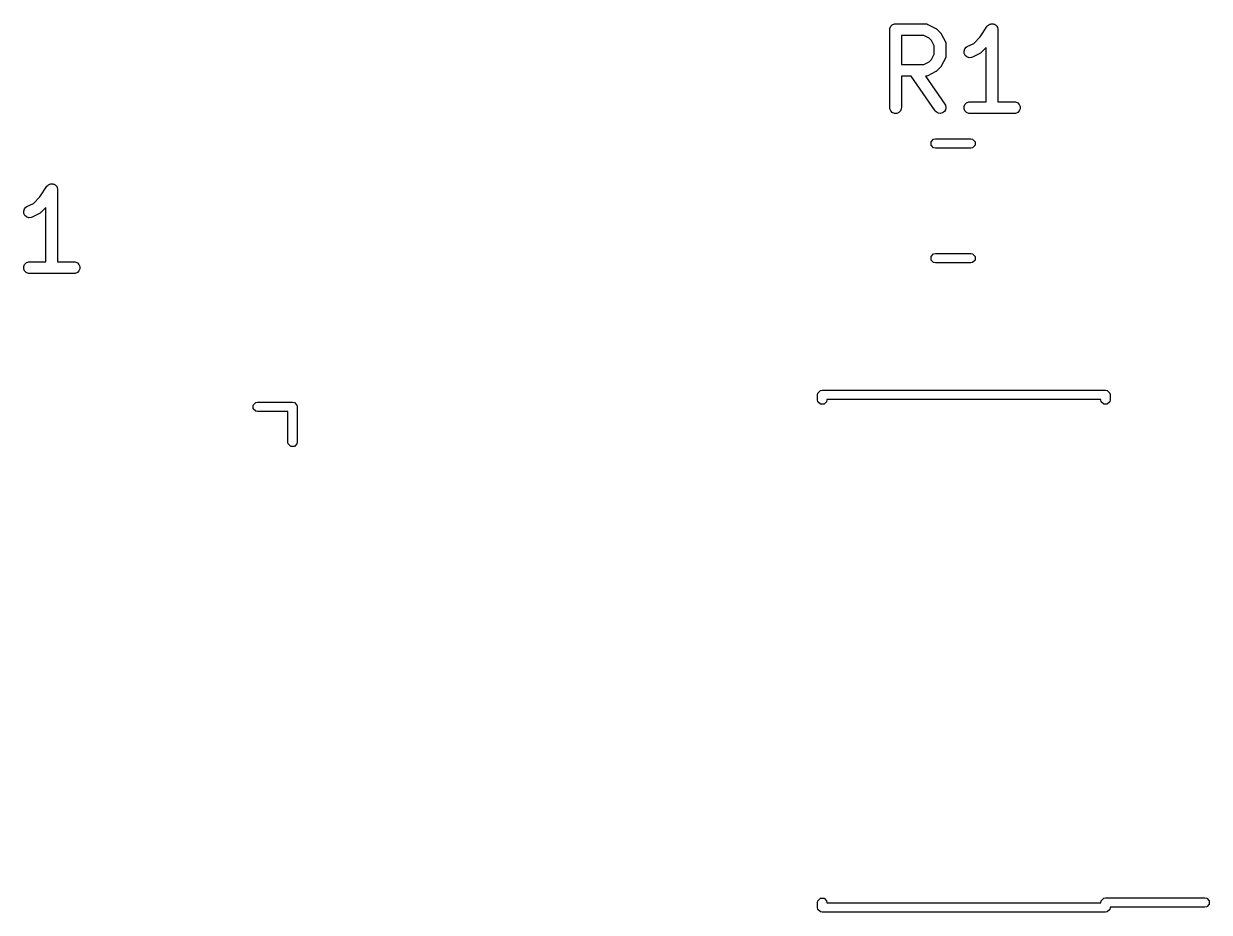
# Model space of a CAD drawing. Extents: x 6.9 to 63.2, y 18.4 to 42.8.
# Drawn here: x 47 to 62.2, y 31.38 to 42.77 of the extents above; entities that cross this region are included whole.
import ezdxf

# ---------------------------------------------------------------- set-up
doc = ezdxf.new("R2010")
doc.units = 0
doc.layers.add('BLACK', color=7, linetype='CONTINUOUS')

msp = doc.modelspace()

# ---------------------------------------------------------------- linework, layer by layer
at = {"layer": 'BLACK', "linetype": 'CONTINUOUS'}
for p, q in [((58.099405, 42.69518), (58.100846, 42.709812)), ((58.100846, 42.709812), (58.112045, 42.736848)), ((58.112045, 42.736848), (58.132737, 42.75754)), ((58.132737, 42.75754), (58.159773, 42.768739)), ((58.159773, 42.768739), (58.174405, 42.77018)), ((58.174405, 42.77018), (58.555357, 42.77018)), ((58.555357, 42.77018), (58.569989, 42.768739)), ((58.569989, 42.768739), (58.572478, 42.767707)), ((58.572478, 42.767707), (58.575166, 42.767517)), ((58.575166, 42.767517), (58.588898, 42.762262)), ((58.588898, 42.762262), (58.684136, 42.714643)), ((58.684136, 42.714643), (58.690435, 42.710678)), ((58.690435, 42.710678), (58.692263, 42.709921)), ((58.692263, 42.709921), (58.694319, 42.708232)), ((58.694319, 42.708232), (58.696579, 42.706811)), ((58.696579, 42.706811), (58.697878, 42.705312)), ((58.697878, 42.705312), (58.703628, 42.700594)), ((58.703628, 42.700594), (58.751247, 42.652975)), ((59.258976, 42.600103), (59.350096, 42.736783)), ((59.350096, 42.736783), (59.35013, 42.736825)), ((59.35013, 42.736825), (59.35014, 42.736848)), ((59.35014, 42.736848), (59.350191, 42.736899)), ((59.350191, 42.736899), (59.359412, 42.748158)), ((59.359412, 42.748158), (59.365581, 42.752289)), ((59.365581, 42.752289), (59.370832, 42.75754)), ((59.370832, 42.75754), (59.377621, 42.760352)), ((59.377621, 42.760352), (59.383727, 42.764441)), ((59.383727, 42.764441), (59.391007, 42.765897)), ((59.391007, 42.765897), (59.397868, 42.768739)), ((59.397868, 42.768739), (59.405216, 42.768739)), ((59.405216, 42.768739), (59.412421, 42.77018)), ((59.412421, 42.77018), (59.419705, 42.768739)), ((59.419705, 42.768739), (59.427132, 42.768739)), ((59.427132, 42.768739), (59.43392, 42.765926)), ((59.43392, 42.765926), (59.441129, 42.764501)), ((59.441129, 42.764501), (59.447308, 42.760381)), ((59.447308, 42.760381), (59.454168, 42.75754)), ((59.454168, 42.75754), (59.459361, 42.752346)), ((59.459361, 42.752346), (59.465478, 42.748269)), ((59.465478, 42.748269), (59.469611, 42.742096)), ((59.469611, 42.742096), (59.47486, 42.736848)), ((59.47486, 42.736848), (59.477671, 42.73006)), ((59.477671, 42.73006), (59.481761, 42.723954)), ((59.481761, 42.723954), (59.483217, 42.716672)), ((59.483217, 42.716672), (59.486059, 42.709812)), ((59.486059, 42.709812), (59.487484, 42.695335)), ((58.099405, 41.69518), (58.099405, 42.69518)), ((58.537652, 42.62018), (58.249405, 42.62018)), ((58.249405, 42.62018), (58.249405, 42.246371)), ((58.606168, 42.585922), (58.537652, 42.62018)), ((58.636575, 42.555515), (58.606168, 42.585922)), ((58.670833, 42.486999), (58.636575, 42.555515)), ((58.751247, 42.652975), (58.755965, 42.647225)), ((58.755965, 42.647225), (58.757464, 42.645926)), ((58.757464, 42.645926), (58.758885, 42.643666)), ((58.758885, 42.643666), (58.760574, 42.64161)), ((58.760574, 42.64161), (58.761331, 42.639782)), ((58.761331, 42.639782), (58.765296, 42.633483)), ((58.765296, 42.633483), (58.812915, 42.538245)), ((59.177597, 42.518724), (59.258976, 42.600103)), ((59.487484, 42.695335), (59.4875, 42.695259)), ((59.4875, 42.695259), (59.487494, 42.695232)), ((59.487494, 42.695232), (59.4875, 42.69518)), ((59.4875, 42.69518), (59.4875, 41.77018)), ((58.670833, 42.379552), (58.670833, 42.486999)), ((58.812915, 42.538245), (58.81817, 42.524514)), ((58.81817, 42.524514), (58.818361, 42.521824)), ((58.818361, 42.521824), (58.819392, 42.519336)), ((58.819392, 42.519336), (58.820833, 42.504704)), ((58.820833, 42.504704), (58.820833, 42.361847)), ((59.052375, 42.418847), (59.061629, 42.446608)), ((59.054449, 42.389657), (59.052375, 42.418847)), ((59.061629, 42.446608), (59.080802, 42.468716)), ((59.080802, 42.468716), (59.093245, 42.476548)), ((59.093245, 42.476548), (59.177597, 42.518724)), ((59.261864, 42.393967), (59.255565, 42.390003)), ((59.263692, 42.394725), (59.261864, 42.393967)), ((59.265748, 42.396413), (59.263692, 42.394725)), ((59.268008, 42.397835), (59.265748, 42.396413)), ((59.269307, 42.399333), (59.268008, 42.397835)), ((59.275057, 42.404052), (59.269307, 42.399333)), ((59.3375, 42.466495), (59.275057, 42.404052)), ((59.3375, 41.77018), (59.3375, 42.466495)), ((58.249405, 42.246371), (58.537652, 42.246371)), ((58.537652, 42.246371), (58.606168, 42.280629)), ((58.606168, 42.280629), (58.636575, 42.311036)), ((58.636575, 42.311036), (58.670833, 42.379552)), ((58.812915, 42.328306), (58.765296, 42.233068)), ((58.81817, 42.342037), (58.812915, 42.328306)), ((58.818361, 42.344726), (58.81817, 42.342037)), ((58.819392, 42.347215), (58.818361, 42.344726)), ((58.820833, 42.361847), (58.819392, 42.347215)), ((59.067536, 42.363482), (59.054449, 42.389657)), ((59.089644, 42.344309), (59.067536, 42.363482)), ((59.117405, 42.335055), (59.089644, 42.344309)), ((59.146595, 42.337129), (59.117405, 42.335055)), ((59.160327, 42.342384), (59.146595, 42.337129)), ((59.255565, 42.390003), (59.160327, 42.342384)), ((58.373451, 42.096371), (58.249405, 42.096371)), ((58.249405, 42.096371), (58.249405, 41.69518)), ((58.684391, 41.65217), (58.373451, 42.096371)), ((58.569989, 42.097812), (58.556472, 42.09648)), ((58.556472, 42.09648), (58.807276, 41.738189)), ((58.572478, 42.098843), (58.569989, 42.097812)), ((58.575166, 42.099034), (58.572478, 42.098843)), ((58.588898, 42.104289), (58.575166, 42.099034)), ((58.684136, 42.151908), (58.588898, 42.104289)), ((58.690435, 42.155872), (58.684136, 42.151908)), ((58.692263, 42.15663), (58.690435, 42.155872)), ((58.694319, 42.158318), (58.692263, 42.15663)), ((58.696579, 42.15974), (58.694319, 42.158318)), ((58.697878, 42.161238), (58.696579, 42.15974)), ((58.703628, 42.165957), (58.697878, 42.161238)), ((58.751247, 42.213576), (58.703628, 42.165957)), ((58.755965, 42.219325), (58.751247, 42.213576)), ((58.757464, 42.220625), (58.755965, 42.219325)), ((58.758885, 42.222884), (58.757464, 42.220625)), ((58.760574, 42.224941), (58.758885, 42.222884)), ((58.761331, 42.226768), (58.760574, 42.224941)), ((58.765296, 42.233068), (58.761331, 42.226768)), ((58.100846, 41.680548), (58.099405, 41.69518)), ((58.112045, 41.653512), (58.100846, 41.680548)), ((58.132737, 41.63282), (58.112045, 41.653512)), ((58.159773, 41.621621), (58.132737, 41.63282)), ((58.216073, 41.63282), (58.189037, 41.621621)), ((58.236765, 41.653512), (58.216073, 41.63282)), ((58.247964, 41.680548), (58.236765, 41.653512)), ((58.249405, 41.69518), (58.247964, 41.680548)), ((58.693962, 41.64101), (58.684391, 41.65217)), ((58.718641, 41.625283), (58.693962, 41.64101)), ((58.800003, 41.643309), (58.776029, 41.626527)), ((58.81573, 41.667987), (58.800003, 41.643309)), ((58.807276, 41.738189), (58.814486, 41.725376)), ((58.814486, 41.725376), (58.820815, 41.696805)), ((58.820815, 41.696805), (58.81573, 41.667987)), ((59.053227, 41.709812), (59.064426, 41.736848)), ((59.053227, 41.680548), (59.053227, 41.709812)), ((59.064426, 41.653512), (59.053227, 41.680548)), ((59.064426, 41.736848), (59.085118, 41.75754)), ((59.085118, 41.63282), (59.064426, 41.653512)), ((59.085118, 41.75754), (59.112154, 41.768739)), ((59.112154, 41.621621), (59.085118, 41.63282)), ((59.112154, 41.768739), (59.126786, 41.77018)), ((59.126786, 41.77018), (59.3375, 41.77018)), ((59.4875, 41.77018), (59.698214, 41.77018)), ((59.698214, 41.77018), (59.712846, 41.768739)), ((59.712846, 41.768739), (59.739882, 41.75754)), ((59.739882, 41.63282), (59.712846, 41.621621)), ((59.739882, 41.75754), (59.760574, 41.736848)), ((59.760574, 41.653512), (59.739882, 41.63282)), ((59.760574, 41.736848), (59.771773, 41.709812)), ((59.771773, 41.680548), (59.760574, 41.653512)), ((59.771773, 41.709812), (59.771773, 41.680548)), ((58.189037, 41.621621), (58.159773, 41.621621)), ((58.747458, 41.620197), (58.718641, 41.625283)), ((58.776029, 41.626527), (58.747458, 41.620197)), ((59.126786, 41.62018), (59.112154, 41.621621)), ((59.698214, 41.62018), (59.126786, 41.62018)), ((59.712846, 41.621621), (59.698214, 41.62018)), ((58.630003, 41.257961), (58.662475, 41.290433)), ((58.630003, 41.212039), (58.630003, 41.257961)), ((58.662475, 41.179567), (58.630003, 41.212039)), ((58.662475, 41.290433), (58.685436, 41.295)), ((58.685436, 41.175), (58.662475, 41.179567)), ((58.685436, 41.295), (59.139564, 41.295)), ((59.139564, 41.295), (59.162525, 41.290433)), ((59.162525, 41.179567), (59.139564, 41.175)), ((59.162525, 41.290433), (59.194997, 41.257961)), ((59.194997, 41.212039), (59.162525, 41.179567)), ((59.194997, 41.257961), (59.194997, 41.212039)), ((59.139564, 41.175), (58.685436, 41.175)), ((47.207785, 40.550103), (47.298905, 40.686783)), ((47.298905, 40.686783), (47.298939, 40.686825)), ((47.298939, 40.686825), (47.298949, 40.686848)), ((47.298949, 40.686848), (47.299, 40.686899)), ((47.299, 40.686899), (47.308221, 40.698158)), ((47.308221, 40.698158), (47.31439, 40.702289)), ((47.31439, 40.702289), (47.319641, 40.70754)), ((47.319641, 40.70754), (47.32643, 40.710352)), ((47.32643, 40.710352), (47.332536, 40.714441)), ((47.332536, 40.714441), (47.339816, 40.715897)), ((47.339816, 40.715897), (47.346677, 40.718739)), ((47.346677, 40.718739), (47.354025, 40.718739)), ((47.354025, 40.718739), (47.36123, 40.72018)), ((47.36123, 40.72018), (47.368514, 40.718739)), ((47.368514, 40.718739), (47.375941, 40.718739)), ((47.375941, 40.718739), (47.382729, 40.715926)), ((47.382729, 40.715926), (47.389938, 40.714501)), ((47.389938, 40.714501), (47.396117, 40.710381)), ((47.396117, 40.710381), (47.402977, 40.70754)), ((47.402977, 40.70754), (47.40817, 40.702346)), ((47.40817, 40.702346), (47.414287, 40.698269)), ((47.414287, 40.698269), (47.41842, 40.692096)), ((47.41842, 40.692096), (47.423669, 40.686848)), ((47.423669, 40.686848), (47.42648, 40.68006)), ((47.42648, 40.68006), (47.43057, 40.673954)), ((47.43057, 40.673954), (47.432026, 40.666672)), ((47.432026, 40.666672), (47.434868, 40.659812)), ((47.434868, 40.659812), (47.436293, 40.645335)), ((47.436293, 40.645335), (47.436309, 40.645259)), ((47.436309, 40.645259), (47.436303, 40.645232)), ((47.436303, 40.645232), (47.436309, 40.64518)), ((47.436309, 40.64518), (47.436309, 39.72018)), ((47.010438, 40.396608), (47.029611, 40.418716)), ((47.029611, 40.418716), (47.042054, 40.426548)), ((47.042054, 40.426548), (47.126406, 40.468724)), ((47.126406, 40.468724), (47.207785, 40.550103)), ((47.001184, 40.368847), (47.010438, 40.396608)), ((47.003258, 40.339657), (47.001184, 40.368847)), ((47.016345, 40.313482), (47.003258, 40.339657)), ((47.038453, 40.294309), (47.016345, 40.313482)), ((47.066214, 40.285055), (47.038453, 40.294309)), ((47.095404, 40.287129), (47.066214, 40.285055)), ((47.109136, 40.292384), (47.095404, 40.287129)), ((47.204374, 40.340003), (47.109136, 40.292384)), ((47.210673, 40.343967), (47.204374, 40.340003)), ((47.212501, 40.344725), (47.210673, 40.343967)), ((47.214557, 40.346413), (47.212501, 40.344725)), ((47.216817, 40.347835), (47.214557, 40.346413)), ((47.218116, 40.349333), (47.216817, 40.347835)), ((47.223866, 40.354052), (47.218116, 40.349333)), ((47.286309, 40.416495), (47.223866, 40.354052)), ((47.286309, 39.72018), (47.286309, 40.416495)), ((58.630003, 39.787961), (58.662475, 39.820433)), ((58.662475, 39.820433), (58.685436, 39.825)), ((58.685436, 39.825), (59.139564, 39.825)), ((59.139564, 39.825), (59.162525, 39.820433)), ((59.162525, 39.820433), (59.194997, 39.787961)), ((47.002036, 39.659812), (47.013235, 39.686848)), ((47.002036, 39.630548), (47.002036, 39.659812)), ((47.013235, 39.686848), (47.033927, 39.70754)), ((47.033927, 39.70754), (47.060963, 39.718739)), ((47.060963, 39.718739), (47.075595, 39.72018)), ((47.075595, 39.72018), (47.286309, 39.72018)), ((47.436309, 39.72018), (47.647023, 39.72018)), ((47.647023, 39.72018), (47.661655, 39.718739)), ((47.661655, 39.718739), (47.688691, 39.70754)), ((47.688691, 39.70754), (47.709383, 39.686848)), ((47.709383, 39.686848), (47.720582, 39.659812)), ((47.720582, 39.659812), (47.720582, 39.630548)), ((58.630003, 39.742039), (58.630003, 39.787961)), ((58.662475, 39.709567), (58.630003, 39.742039)), ((58.685436, 39.705), (58.662475, 39.709567)), ((59.139564, 39.705), (58.685436, 39.705)), ((59.162525, 39.709567), (59.139564, 39.705)), ((59.194997, 39.742039), (59.162525, 39.709567)), ((59.194997, 39.787961), (59.194997, 39.742039)), ((47.013235, 39.603512), (47.002036, 39.630548)), ((47.033927, 39.58282), (47.013235, 39.603512)), ((47.060963, 39.571621), (47.033927, 39.58282)), ((47.075595, 39.57018), (47.060963, 39.571621)), ((47.647023, 39.57018), (47.075595, 39.57018)), ((47.661655, 39.571621), (47.647023, 39.57018)), ((47.688691, 39.58282), (47.661655, 39.571621)), ((47.709383, 39.603512), (47.688691, 39.58282)), ((47.720582, 39.630548), (47.709383, 39.603512)), ((57.175, 38.015), (57.179567, 38.037961)), ((57.175, 37.95), (57.175, 38.015)), ((57.179567, 38.037961), (57.212039, 38.070433)), ((57.212039, 38.070433), (57.235, 38.075)), ((57.235, 38.075), (60.865, 38.075)), ((60.865, 38.075), (60.887961, 38.070433)), ((60.887961, 38.070433), (60.920433, 38.037961)), ((60.920433, 38.037961), (60.925, 38.015)), ((60.925, 38.015), (60.925, 37.95)), ((49.942067, 37.882961), (49.974539, 37.915433)), ((49.942067, 37.837039), (49.942067, 37.882961)), ((49.974539, 37.804567), (49.942067, 37.837039)), ((49.974539, 37.915433), (49.9975, 37.92)), ((49.9975, 37.92), (50.4475, 37.92)), ((50.4475, 37.92), (50.470461, 37.915433)), ((50.470461, 37.915433), (50.502933, 37.882961)), ((50.502933, 37.882961), (50.5075, 37.86)), ((50.5075, 37.86), (50.5075, 37.41)), ((57.179567, 37.927039), (57.175, 37.95)), ((57.212039, 37.894567), (57.179567, 37.927039)), ((57.257961, 37.894567), (57.212039, 37.894567)), ((57.290433, 37.927039), (57.257961, 37.894567)), ((57.295, 37.95), (57.290433, 37.927039)), ((60.805, 37.955), (57.295, 37.955)), ((57.295, 37.955), (57.295, 37.95)), ((60.805, 37.95), (60.805, 37.955)), ((60.809567, 37.927039), (60.805, 37.95)), ((60.842039, 37.894567), (60.809567, 37.927039)), ((60.887961, 37.894567), (60.842039, 37.894567)), ((60.920433, 37.927039), (60.887961, 37.894567)), ((60.925, 37.95), (60.920433, 37.927039)), ((49.9975, 37.8), (49.974539, 37.804567)), ((50.3875, 37.8), (49.9975, 37.8)), ((50.3875, 37.41), (50.3875, 37.8)), ((50.392067, 37.387039), (50.3875, 37.41)), ((50.424539, 37.354567), (50.392067, 37.387039)), ((50.502933, 37.387039), (50.470461, 37.354567)), ((50.5075, 37.41), (50.502933, 37.387039)), ((50.470461, 37.354567), (50.424539, 37.354567)), ((57.175, 31.51), (57.179567, 31.532961)), ((57.175, 31.445), (57.175, 31.51)), ((57.179567, 31.532961), (57.212039, 31.565433)), ((57.212039, 31.565433), (57.257961, 31.565433)), ((57.257961, 31.565433), (57.290433, 31.532961)), ((57.290433, 31.532961), (57.295, 31.51)), ((57.295, 31.51), (57.295, 31.505)), ((57.295, 31.505), (60.805, 31.505)), ((60.805, 31.51), (60.809567, 31.532961)), ((60.805, 31.505), (60.805, 31.51)), ((60.809567, 31.532961), (60.842039, 31.565433)), ((60.842039, 31.565433), (60.865, 31.57)), ((60.865, 31.57), (62.14, 31.57)), ((62.14, 31.57), (62.162961, 31.565433)), ((62.162961, 31.454567), (62.14, 31.45)), ((62.162961, 31.565433), (62.195433, 31.532961)), ((62.195433, 31.487039), (62.162961, 31.454567)), ((62.195433, 31.532961), (62.195433, 31.487039)), ((57.179567, 31.422039), (57.175, 31.445)), ((57.212039, 31.389567), (57.179567, 31.422039)), ((57.235, 31.385), (57.212039, 31.389567)), ((60.865, 31.385), (57.235, 31.385)), ((60.887961, 31.389567), (60.865, 31.385)), ((60.920433, 31.422039), (60.887961, 31.389567)), ((60.925, 31.445), (60.920433, 31.422039)), ((62.14, 31.45), (60.925, 31.45)), ((60.925, 31.45), (60.925, 31.445))]:
    msp.add_line(p, q, dxfattribs=at)

doc.saveas('drawing.dxf')
